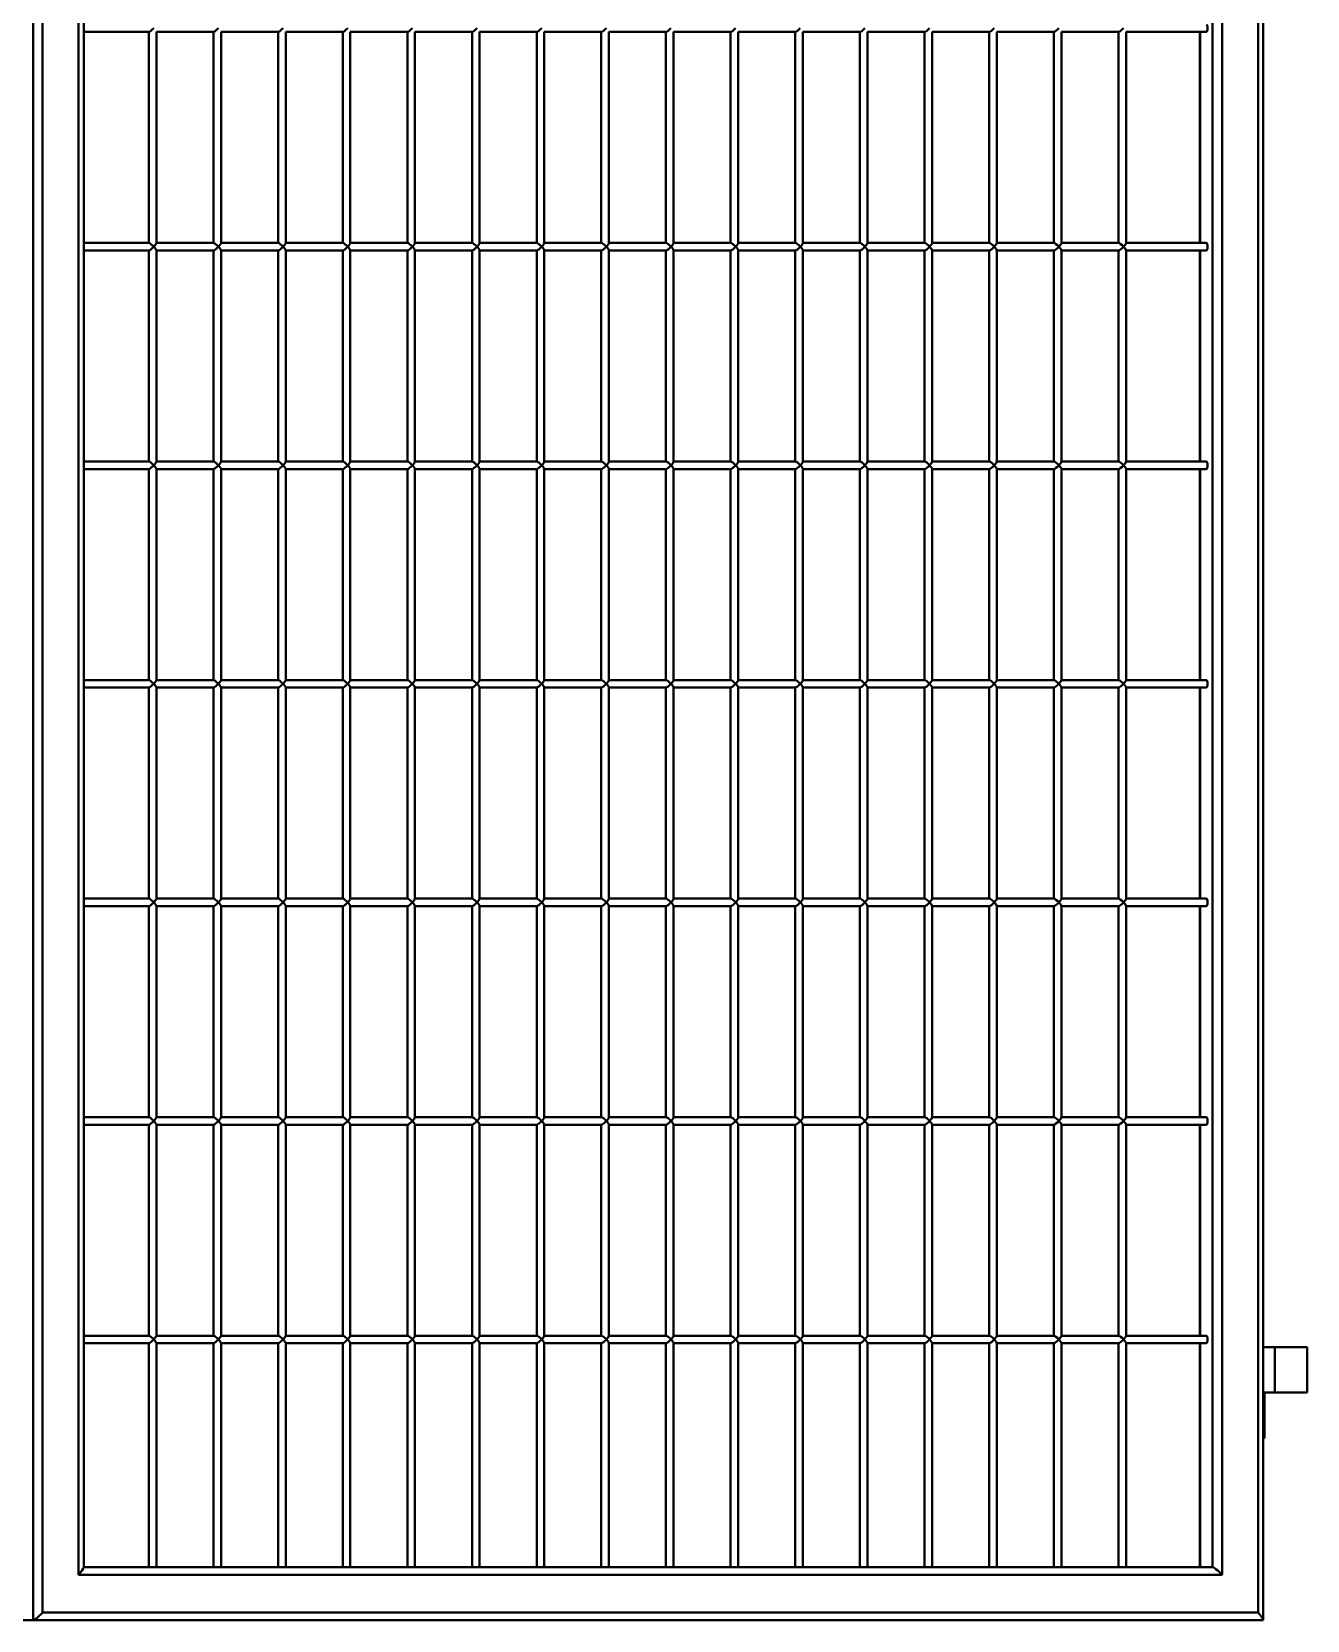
# Model space of a CAD drawing. Header units: millimetres. Extents: x 0 to 420, y 0 to 297.
# Drawn here: x 85.54 to 102.34, y 217.85 to 238.78 of the extents above; entities that cross this region are included whole.
import ezdxf

# ---------------------------------------------------------------- set-up
doc = ezdxf.new("R2010")
doc.units = ezdxf.units.MM

msp = doc.modelspace()

# ---------------------------------------------------------------- linework, layer by layer
at = {"color": 7, "linetype": 'Continuous', "lineweight": 40}
for p, q in [((85.5524, 217.8453), (85.5524, 253.8453)), ((85.6794, 253.7453), (85.6794, 217.9453)), ((101.6901, 217.9453), (101.6901, 253.7453)), ((101.7578, 217.8507), (101.7578, 253.84)), ((86.1525, 218.4453), (86.1525, 253.2453)), ((86.2202, 218.54), (86.2202, 253.1507)), ((101.09, 218.5453), (101.09, 253.1453)), ((101.217, 253.2453), (101.217, 218.4453)), ((86.2202, 238.7753), (87.0802, 238.7753)), ((87.0775, 238.7753), (87.0775, 235.9953)), ((87.1775, 235.9927), (87.1775, 238.778)), ((87.1775, 238.7753), (87.9319, 238.7753)), ((87.9292, 238.7753), (87.9292, 235.9953)), ((88.0292, 235.9927), (88.0292, 238.778)), ((88.0292, 238.7753), (88.7835, 238.7753)), ((88.7808, 238.7753), (88.7808, 235.9953)), ((88.8808, 235.9927), (88.8808, 238.778)), ((88.8808, 238.7753), (89.6351, 238.7753)), ((89.6324, 238.7753), (89.6324, 235.9953)), ((89.7324, 235.9927), (89.7324, 238.778)), ((89.7324, 238.7753), (90.4868, 238.7753)), ((90.4841, 238.7753), (90.4841, 235.9953)), ((90.5841, 235.9927), (90.5841, 238.778)), ((90.5841, 238.7753), (91.3384, 238.7753)), ((91.3357, 238.7753), (91.3357, 235.9953)), ((91.4357, 235.9927), (91.4357, 238.778)), ((91.4357, 238.7753), (92.19, 238.7753)), ((92.1873, 238.7753), (92.1873, 235.9953)), ((92.2873, 235.9927), (92.2873, 238.778)), ((92.2873, 238.7753), (93.0417, 238.7753)), ((93.039, 238.7753), (93.039, 235.9953)), ((93.139, 235.9927), (93.139, 238.778)), ((93.139, 238.7753), (93.8933, 238.7753)), ((93.8906, 238.7753), (93.8906, 235.9953)), ((93.9906, 235.9927), (93.9906, 238.778)), ((93.9906, 238.7753), (94.7449, 238.7753)), ((94.7422, 238.7753), (94.7422, 235.9953)), ((94.8422, 235.9927), (94.8422, 238.778)), ((94.8422, 238.7753), (95.5966, 238.7753)), ((95.5939, 238.7753), (95.5939, 235.9953)), ((95.6939, 235.9927), (95.6939, 238.778)), ((95.6939, 238.7753), (96.4482, 238.7753)), ((96.4455, 238.7753), (96.4455, 235.9953)), ((96.5455, 235.9927), (96.5455, 238.778)), ((96.5455, 238.7753), (97.2998, 238.7753)), ((97.2971, 238.7753), (97.2971, 235.9953)), ((97.3971, 235.9927), (97.3971, 238.778)), ((97.3971, 238.7753), (98.1515, 238.7753)), ((98.1488, 238.7753), (98.1488, 235.9953)), ((98.2488, 235.9927), (98.2488, 238.778)), ((98.2488, 238.7753), (99.0031, 238.7753)), ((99.0004, 238.7753), (99.0004, 235.9953)), ((99.1004, 235.9927), (99.1004, 238.778)), ((99.1004, 238.7753), (99.8547, 238.7753)), ((99.852, 238.7753), (99.852, 235.9953)), ((99.952, 235.9927), (99.952, 238.778)), ((99.952, 238.7753), (101.0092, 238.7753)), ((100.9229, 238.7753), (100.9229, 235.9953)), ((87.0802, 235.9953), (86.2202, 235.9953)), ((87.9319, 235.9953), (87.1775, 235.9953)), ((88.7835, 235.9953), (88.0292, 235.9953)), ((89.6351, 235.9953), (88.8808, 235.9953)), ((90.4868, 235.9953), (89.7324, 235.9953)), ((91.3384, 235.9953), (90.5841, 235.9953)), ((92.19, 235.9953), (91.4357, 235.9953)), ((93.0417, 235.9953), (92.2873, 235.9953)), ((93.8933, 235.9953), (93.139, 235.9953)), ((94.7449, 235.9953), (93.9906, 235.9953)), ((95.5966, 235.9953), (94.8422, 235.9953)), ((96.4482, 235.9953), (95.6939, 235.9953)), ((97.2998, 235.9953), (96.5455, 235.9953)), ((98.1515, 235.9953), (97.3971, 235.9953)), ((99.0031, 235.9953), (98.2488, 235.9953)), ((99.8547, 235.9953), (99.1004, 235.9953)), ((101.0092, 235.9953), (99.952, 235.9953)), ((86.2202, 235.8953), (87.0802, 235.8953)), ((87.0775, 235.8953), (87.0775, 233.1153)), ((87.1775, 233.1126), (87.1775, 235.898)), ((87.1775, 235.8953), (87.9319, 235.8953)), ((87.9292, 235.8953), (87.9292, 233.1153)), ((88.0292, 233.1126), (88.0292, 235.898)), ((88.0292, 235.8953), (88.7835, 235.8953)), ((88.7808, 235.8953), (88.7808, 233.1153)), ((88.8808, 233.1126), (88.8808, 235.898)), ((88.8808, 235.8953), (89.6351, 235.8953)), ((89.6324, 235.8953), (89.6324, 233.1153)), ((89.7324, 233.1126), (89.7324, 235.898)), ((89.7324, 235.8953), (90.4868, 235.8953)), ((90.4841, 235.8953), (90.4841, 233.1153)), ((90.5841, 233.1126), (90.5841, 235.898)), ((90.5841, 235.8953), (91.3384, 235.8953)), ((91.3357, 235.8953), (91.3357, 233.1153)), ((91.4357, 233.1126), (91.4357, 235.898)), ((91.4357, 235.8953), (92.19, 235.8953)), ((92.1873, 235.8953), (92.1873, 233.1153)), ((92.2873, 233.1126), (92.2873, 235.898)), ((92.2873, 235.8953), (93.0417, 235.8953)), ((93.039, 235.8953), (93.039, 233.1153)), ((93.139, 233.1126), (93.139, 235.898)), ((93.139, 235.8953), (93.8933, 235.8953)), ((93.8906, 235.8953), (93.8906, 233.1153)), ((93.9906, 233.1126), (93.9906, 235.898)), ((93.9906, 235.8953), (94.7449, 235.8953)), ((94.7422, 235.8953), (94.7422, 233.1153)), ((94.8422, 233.1126), (94.8422, 235.898)), ((94.8422, 235.8953), (95.5966, 235.8953)), ((95.5939, 235.8953), (95.5939, 233.1153)), ((95.6939, 233.1126), (95.6939, 235.898)), ((95.6939, 235.8953), (96.4482, 235.8953)), ((96.4455, 235.8953), (96.4455, 233.1153)), ((96.5455, 233.1126), (96.5455, 235.898)), ((96.5455, 235.8953), (97.2998, 235.8953)), ((97.2971, 235.8953), (97.2971, 233.1153)), ((97.3971, 233.1126), (97.3971, 235.898)), ((97.3971, 235.8953), (98.1515, 235.8953)), ((98.1488, 235.8953), (98.1488, 233.1153)), ((98.2488, 233.1126), (98.2488, 235.898)), ((98.2488, 235.8953), (99.0031, 235.8953)), ((99.0004, 235.8953), (99.0004, 233.1153)), ((99.1004, 233.1126), (99.1004, 235.898)), ((99.1004, 235.8953), (99.8547, 235.8953)), ((99.852, 235.8953), (99.852, 233.1153)), ((99.952, 233.1126), (99.952, 235.898)), ((99.952, 235.8953), (101.0092, 235.8953)), ((100.9229, 235.8953), (100.9229, 233.1153)), ((87.0802, 233.1153), (86.2202, 233.1153)), ((86.2202, 233.0153), (87.0802, 233.0153)), ((87.0775, 233.0153), (87.0775, 230.2353)), ((87.9319, 233.1153), (87.1775, 233.1153)), ((87.1775, 230.2326), (87.1775, 233.018)), ((87.1775, 233.0153), (87.9319, 233.0153)), ((87.9292, 233.0153), (87.9292, 230.2353)), ((88.7835, 233.1153), (88.0292, 233.1153)), ((88.0292, 230.2326), (88.0292, 233.018)), ((88.0292, 233.0153), (88.7835, 233.0153)), ((88.7808, 233.0153), (88.7808, 230.2353)), ((89.6351, 233.1153), (88.8808, 233.1153)), ((88.8808, 230.2326), (88.8808, 233.018)), ((88.8808, 233.0153), (89.6351, 233.0153)), ((89.6324, 233.0153), (89.6324, 230.2353)), ((90.4868, 233.1153), (89.7324, 233.1153)), ((89.7324, 230.2326), (89.7324, 233.018)), ((89.7324, 233.0153), (90.4868, 233.0153)), ((90.4841, 233.0153), (90.4841, 230.2353)), ((91.3384, 233.1153), (90.5841, 233.1153)), ((90.5841, 230.2326), (90.5841, 233.018)), ((90.5841, 233.0153), (91.3384, 233.0153)), ((91.3357, 233.0153), (91.3357, 230.2353)), ((92.19, 233.1153), (91.4357, 233.1153)), ((91.4357, 230.2326), (91.4357, 233.018)), ((91.4357, 233.0153), (92.19, 233.0153)), ((92.1873, 233.0153), (92.1873, 230.2353)), ((93.0417, 233.1153), (92.2873, 233.1153)), ((92.2873, 230.2326), (92.2873, 233.018)), ((92.2873, 233.0153), (93.0417, 233.0153)), ((93.039, 233.0153), (93.039, 230.2353)), ((93.8933, 233.1153), (93.139, 233.1153)), ((93.139, 230.2326), (93.139, 233.018)), ((93.139, 233.0153), (93.8933, 233.0153)), ((93.8906, 233.0153), (93.8906, 230.2353)), ((94.7449, 233.1153), (93.9906, 233.1153)), ((93.9906, 230.2326), (93.9906, 233.018)), ((93.9906, 233.0153), (94.7449, 233.0153)), ((94.7422, 233.0153), (94.7422, 230.2353)), ((95.5966, 233.1153), (94.8422, 233.1153)), ((94.8422, 230.2326), (94.8422, 233.018)), ((94.8422, 233.0153), (95.5966, 233.0153)), ((95.5939, 233.0153), (95.5939, 230.2353)), ((96.4482, 233.1153), (95.6939, 233.1153)), ((95.6939, 230.2326), (95.6939, 233.018)), ((95.6939, 233.0153), (96.4482, 233.0153)), ((96.4455, 233.0153), (96.4455, 230.2353)), ((97.2998, 233.1153), (96.5455, 233.1153)), ((96.5455, 230.2326), (96.5455, 233.018)), ((96.5455, 233.0153), (97.2998, 233.0153)), ((97.2971, 233.0153), (97.2971, 230.2353)), ((98.1515, 233.1153), (97.3971, 233.1153)), ((97.3971, 230.2326), (97.3971, 233.018)), ((97.3971, 233.0153), (98.1515, 233.0153)), ((98.1488, 233.0153), (98.1488, 230.2353)), ((99.0031, 233.1153), (98.2488, 233.1153)), ((98.2488, 230.2326), (98.2488, 233.018)), ((98.2488, 233.0153), (99.0031, 233.0153)), ((99.0004, 233.0153), (99.0004, 230.2353)), ((99.8547, 233.1153), (99.1004, 233.1153)), ((99.1004, 230.2326), (99.1004, 233.018)), ((99.1004, 233.0153), (99.8547, 233.0153)), ((99.852, 233.0153), (99.852, 230.2353)), ((101.0092, 233.1153), (99.952, 233.1153)), ((99.952, 230.2326), (99.952, 233.018)), ((99.952, 233.0153), (101.0092, 233.0153)), ((100.9229, 233.0153), (100.9229, 230.2353)), ((87.0802, 230.2353), (86.2202, 230.2353)), ((86.2202, 230.1353), (87.0802, 230.1353)), ((87.0775, 230.1353), (87.0775, 227.3553)), ((87.9319, 230.2353), (87.1775, 230.2353)), ((87.1775, 227.3526), (87.1775, 230.138)), ((87.1775, 230.1353), (87.9319, 230.1353)), ((87.9292, 230.1353), (87.9292, 227.3553)), ((88.7835, 230.2353), (88.0292, 230.2353)), ((88.0292, 227.3526), (88.0292, 230.138)), ((88.0292, 230.1353), (88.7835, 230.1353)), ((88.7808, 230.1353), (88.7808, 227.3553)), ((89.6351, 230.2353), (88.8808, 230.2353)), ((88.8808, 227.3526), (88.8808, 230.138)), ((88.8808, 230.1353), (89.6351, 230.1353)), ((89.6324, 230.1353), (89.6324, 227.3553)), ((90.4868, 230.2353), (89.7324, 230.2353)), ((89.7324, 227.3526), (89.7324, 230.138)), ((89.7324, 230.1353), (90.4868, 230.1353)), ((90.4841, 230.1353), (90.4841, 227.3553)), ((91.3384, 230.2353), (90.5841, 230.2353)), ((90.5841, 227.3526), (90.5841, 230.138)), ((90.5841, 230.1353), (91.3384, 230.1353)), ((91.3357, 230.1353), (91.3357, 227.3553)), ((92.19, 230.2353), (91.4357, 230.2353)), ((91.4357, 227.3526), (91.4357, 230.138)), ((91.4357, 230.1353), (92.19, 230.1353)), ((92.1873, 230.1353), (92.1873, 227.3553)), ((93.0417, 230.2353), (92.2873, 230.2353)), ((92.2873, 227.3526), (92.2873, 230.138)), ((92.2873, 230.1353), (93.0417, 230.1353)), ((93.039, 230.1353), (93.039, 227.3553)), ((93.8933, 230.2353), (93.139, 230.2353)), ((93.139, 227.3526), (93.139, 230.138)), ((93.139, 230.1353), (93.8933, 230.1353)), ((93.8906, 230.1353), (93.8906, 227.3553)), ((94.7449, 230.2353), (93.9906, 230.2353)), ((93.9906, 227.3526), (93.9906, 230.138)), ((93.9906, 230.1353), (94.7449, 230.1353)), ((94.7422, 230.1353), (94.7422, 227.3553)), ((95.5966, 230.2353), (94.8422, 230.2353)), ((94.8422, 227.3526), (94.8422, 230.138)), ((94.8422, 230.1353), (95.5966, 230.1353)), ((95.5939, 230.1353), (95.5939, 227.3553)), ((96.4482, 230.2353), (95.6939, 230.2353)), ((95.6939, 227.3526), (95.6939, 230.138)), ((95.6939, 230.1353), (96.4482, 230.1353)), ((96.4455, 230.1353), (96.4455, 227.3553)), ((97.2998, 230.2353), (96.5455, 230.2353)), ((96.5455, 227.3526), (96.5455, 230.138)), ((96.5455, 230.1353), (97.2998, 230.1353)), ((97.2971, 230.1353), (97.2971, 227.3553)), ((98.1515, 230.2353), (97.3971, 230.2353)), ((97.3971, 227.3526), (97.3971, 230.138)), ((97.3971, 230.1353), (98.1515, 230.1353)), ((98.1488, 230.1353), (98.1488, 227.3553)), ((99.0031, 230.2353), (98.2488, 230.2353)), ((98.2488, 227.3526), (98.2488, 230.138)), ((98.2488, 230.1353), (99.0031, 230.1353)), ((99.0004, 230.1353), (99.0004, 227.3553)), ((99.8547, 230.2353), (99.1004, 230.2353)), ((99.1004, 227.3526), (99.1004, 230.138)), ((99.1004, 230.1353), (99.8547, 230.1353)), ((99.852, 230.1353), (99.852, 227.3553)), ((101.0092, 230.2353), (99.952, 230.2353)), ((99.952, 227.3526), (99.952, 230.138)), ((99.952, 230.1353), (101.0092, 230.1353)), ((100.9229, 230.1353), (100.9229, 227.3553)), ((87.0802, 227.3553), (86.2202, 227.3553)), ((87.9319, 227.3553), (87.1775, 227.3553)), ((88.7835, 227.3553), (88.0292, 227.3553)), ((89.6351, 227.3553), (88.8808, 227.3553)), ((90.4868, 227.3553), (89.7324, 227.3553)), ((91.3384, 227.3553), (90.5841, 227.3553)), ((92.19, 227.3553), (91.4357, 227.3553)), ((93.0417, 227.3553), (92.2873, 227.3553)), ((93.8933, 227.3553), (93.139, 227.3553)), ((94.7449, 227.3553), (93.9906, 227.3553)), ((95.5966, 227.3553), (94.8422, 227.3553)), ((96.4482, 227.3553), (95.6939, 227.3553)), ((97.2998, 227.3553), (96.5455, 227.3553)), ((98.1515, 227.3553), (97.3971, 227.3553)), ((99.0031, 227.3553), (98.2488, 227.3553)), ((99.8547, 227.3553), (99.1004, 227.3553)), ((101.0092, 227.3553), (99.952, 227.3553)), ((86.2202, 227.2553), (87.0802, 227.2553)), ((87.0775, 227.2553), (87.0775, 224.4753)), ((87.1775, 224.4726), (87.1775, 227.258)), ((87.1775, 227.2553), (87.9319, 227.2553)), ((87.9292, 227.2553), (87.9292, 224.4753)), ((88.0292, 224.4726), (88.0292, 227.258)), ((88.0292, 227.2553), (88.7835, 227.2553)), ((88.7808, 227.2553), (88.7808, 224.4753)), ((88.8808, 224.4726), (88.8808, 227.258)), ((88.8808, 227.2553), (89.6351, 227.2553)), ((89.6324, 227.2553), (89.6324, 224.4753)), ((89.7324, 224.4726), (89.7324, 227.258)), ((89.7324, 227.2553), (90.4868, 227.2553)), ((90.4841, 227.2553), (90.4841, 224.4753)), ((90.5841, 224.4726), (90.5841, 227.258)), ((90.5841, 227.2553), (91.3384, 227.2553)), ((91.3357, 227.2553), (91.3357, 224.4753)), ((91.4357, 224.4726), (91.4357, 227.258)), ((91.4357, 227.2553), (92.19, 227.2553)), ((92.1873, 227.2553), (92.1873, 224.4753)), ((92.2873, 224.4726), (92.2873, 227.258)), ((92.2873, 227.2553), (93.0417, 227.2553)), ((93.039, 227.2553), (93.039, 224.4753)), ((93.139, 224.4726), (93.139, 227.258)), ((93.139, 227.2553), (93.8933, 227.2553)), ((93.8906, 227.2553), (93.8906, 224.4753)), ((93.9906, 224.4726), (93.9906, 227.258)), ((93.9906, 227.2553), (94.7449, 227.2553)), ((94.7422, 227.2553), (94.7422, 224.4753)), ((94.8422, 224.4726), (94.8422, 227.258)), ((94.8422, 227.2553), (95.5966, 227.2553)), ((95.5939, 227.2553), (95.5939, 224.4753)), ((95.6939, 224.4726), (95.6939, 227.258)), ((95.6939, 227.2553), (96.4482, 227.2553)), ((96.4455, 227.2553), (96.4455, 224.4753)), ((96.5455, 224.4726), (96.5455, 227.258)), ((96.5455, 227.2553), (97.2998, 227.2553)), ((97.2971, 227.2553), (97.2971, 224.4753)), ((97.3971, 224.4726), (97.3971, 227.258)), ((97.3971, 227.2553), (98.1515, 227.2553)), ((98.1488, 227.2553), (98.1488, 224.4753)), ((98.2488, 224.4726), (98.2488, 227.258)), ((98.2488, 227.2553), (99.0031, 227.2553)), ((99.0004, 227.2553), (99.0004, 224.4753)), ((99.1004, 224.4726), (99.1004, 227.258)), ((99.1004, 227.2553), (99.8547, 227.2553)), ((99.852, 227.2553), (99.852, 224.4753)), ((99.952, 224.4726), (99.952, 227.258)), ((99.952, 227.2553), (101.0092, 227.2553)), ((100.9229, 227.2553), (100.9229, 224.4753)), ((87.0802, 224.4753), (86.2202, 224.4753)), ((87.9319, 224.4753), (87.1775, 224.4753)), ((88.7835, 224.4753), (88.0292, 224.4753)), ((89.6351, 224.4753), (88.8808, 224.4753)), ((90.4868, 224.4753), (89.7324, 224.4753)), ((91.3384, 224.4753), (90.5841, 224.4753)), ((92.19, 224.4753), (91.4357, 224.4753)), ((93.0417, 224.4753), (92.2873, 224.4753)), ((93.8933, 224.4753), (93.139, 224.4753)), ((94.7449, 224.4753), (93.9906, 224.4753)), ((95.5966, 224.4753), (94.8422, 224.4753)), ((96.4482, 224.4753), (95.6939, 224.4753)), ((97.2998, 224.4753), (96.5455, 224.4753)), ((98.1515, 224.4753), (97.3971, 224.4753)), ((99.0031, 224.4753), (98.2488, 224.4753)), ((99.8547, 224.4753), (99.1004, 224.4753)), ((101.0092, 224.4753), (99.952, 224.4753)), ((86.2202, 224.3753), (87.0802, 224.3753)), ((87.0775, 224.3753), (87.0775, 221.5953)), ((87.1775, 221.5926), (87.1775, 224.378)), ((87.1775, 224.3753), (87.9319, 224.3753)), ((87.9292, 224.3753), (87.9292, 221.5953)), ((88.0292, 221.5926), (88.0292, 224.378)), ((88.0292, 224.3753), (88.7835, 224.3753)), ((88.7808, 224.3753), (88.7808, 221.5953)), ((88.8808, 221.5926), (88.8808, 224.378)), ((88.8808, 224.3753), (89.6351, 224.3753)), ((89.6324, 224.3753), (89.6324, 221.5953)), ((89.7324, 221.5926), (89.7324, 224.378)), ((89.7324, 224.3753), (90.4868, 224.3753)), ((90.4841, 224.3753), (90.4841, 221.5953)), ((90.5841, 221.5926), (90.5841, 224.378)), ((90.5841, 224.3753), (91.3384, 224.3753)), ((91.3357, 224.3753), (91.3357, 221.5953)), ((91.4357, 221.5926), (91.4357, 224.378)), ((91.4357, 224.3753), (92.19, 224.3753)), ((92.1873, 224.3753), (92.1873, 221.5953)), ((92.2873, 221.5926), (92.2873, 224.378)), ((92.2873, 224.3753), (93.0417, 224.3753)), ((93.039, 224.3753), (93.039, 221.5953)), ((93.139, 221.5926), (93.139, 224.378)), ((93.139, 224.3753), (93.8933, 224.3753)), ((93.8906, 224.3753), (93.8906, 221.5953)), ((93.9906, 221.5926), (93.9906, 224.378)), ((93.9906, 224.3753), (94.7449, 224.3753)), ((94.7422, 224.3753), (94.7422, 221.5953)), ((94.8422, 221.5926), (94.8422, 224.378)), ((94.8422, 224.3753), (95.5966, 224.3753)), ((95.5939, 224.3753), (95.5939, 221.5953)), ((95.6939, 221.5926), (95.6939, 224.378)), ((95.6939, 224.3753), (96.4482, 224.3753)), ((96.4455, 224.3753), (96.4455, 221.5953)), ((96.5455, 221.5926), (96.5455, 224.378)), ((96.5455, 224.3753), (97.2998, 224.3753)), ((97.2971, 224.3753), (97.2971, 221.5953)), ((97.3971, 221.5926), (97.3971, 224.378)), ((97.3971, 224.3753), (98.1515, 224.3753)), ((98.1488, 224.3753), (98.1488, 221.5953)), ((98.2488, 221.5926), (98.2488, 224.378)), ((98.2488, 224.3753), (99.0031, 224.3753)), ((99.0004, 224.3753), (99.0004, 221.5953)), ((99.1004, 221.5926), (99.1004, 224.378)), ((99.1004, 224.3753), (99.8547, 224.3753)), ((99.852, 224.3753), (99.852, 221.5953)), ((99.952, 221.5926), (99.952, 224.378)), ((99.952, 224.3753), (101.0092, 224.3753)), ((100.9229, 224.3753), (100.9229, 221.5953)), ((87.0802, 221.5953), (86.2202, 221.5953)), ((86.2202, 221.4953), (87.0802, 221.4953)), ((87.0775, 221.4953), (87.0775, 218.5453)), ((87.9319, 221.5953), (87.1775, 221.5953)), ((87.1775, 218.5453), (87.1775, 221.498)), ((87.1775, 221.4953), (87.9319, 221.4953)), ((87.9292, 221.4953), (87.9292, 218.5453)), ((88.7835, 221.5953), (88.0292, 221.5953)), ((88.0292, 218.5453), (88.0292, 221.498)), ((88.0292, 221.4953), (88.7835, 221.4953)), ((88.7808, 221.4953), (88.7808, 218.5453)), ((89.6351, 221.5953), (88.8808, 221.5953)), ((88.8808, 218.5453), (88.8808, 221.498)), ((88.8808, 221.4953), (89.6351, 221.4953)), ((89.6324, 221.4953), (89.6324, 218.5453)), ((90.4868, 221.5953), (89.7324, 221.5953)), ((89.7324, 218.5453), (89.7324, 221.498)), ((89.7324, 221.4953), (90.4868, 221.4953)), ((90.4841, 221.4953), (90.4841, 218.5453)), ((91.3384, 221.5953), (90.5841, 221.5953)), ((90.5841, 218.5453), (90.5841, 221.498)), ((90.5841, 221.4953), (91.3384, 221.4953)), ((91.3357, 221.4953), (91.3357, 218.5453)), ((92.19, 221.5953), (91.4357, 221.5953)), ((91.4357, 218.5453), (91.4357, 221.498)), ((91.4357, 221.4953), (92.19, 221.4953)), ((92.1873, 221.4953), (92.1873, 218.5453)), ((93.0417, 221.5953), (92.2873, 221.5953)), ((92.2873, 218.5453), (92.2873, 221.498)), ((92.2873, 221.4953), (93.0417, 221.4953)), ((93.039, 221.4953), (93.039, 218.5453)), ((93.8933, 221.5953), (93.139, 221.5953)), ((93.139, 218.5453), (93.139, 221.498)), ((93.139, 221.4953), (93.8933, 221.4953)), ((93.8906, 221.4953), (93.8906, 218.5453)), ((94.7449, 221.5953), (93.9906, 221.5953)), ((93.9906, 218.5453), (93.9906, 221.498)), ((93.9906, 221.4953), (94.7449, 221.4953)), ((94.7422, 221.4953), (94.7422, 218.5453)), ((95.5966, 221.5953), (94.8422, 221.5953)), ((94.8422, 218.5453), (94.8422, 221.498)), ((94.8422, 221.4953), (95.5966, 221.4953)), ((95.5939, 221.4953), (95.5939, 218.5453)), ((96.4482, 221.5953), (95.6939, 221.5953)), ((95.6939, 218.5453), (95.6939, 221.498)), ((95.6939, 221.4953), (96.4482, 221.4953)), ((96.4455, 221.4953), (96.4455, 218.5453)), ((97.2998, 221.5953), (96.5455, 221.5953)), ((96.5455, 218.5453), (96.5455, 221.498)), ((96.5455, 221.4953), (97.2998, 221.4953)), ((97.2971, 221.4953), (97.2971, 218.5453)), ((98.1515, 221.5953), (97.3971, 221.5953)), ((97.3971, 218.5453), (97.3971, 221.498)), ((97.3971, 221.4953), (98.1515, 221.4953)), ((98.1488, 221.4953), (98.1488, 218.5453)), ((99.0031, 221.5953), (98.2488, 221.5953)), ((98.2488, 218.5453), (98.2488, 221.498)), ((98.2488, 221.4953), (99.0031, 221.4953)), ((99.0004, 221.4953), (99.0004, 218.5453)), ((99.8547, 221.5953), (99.1004, 221.5953)), ((99.1004, 218.5453), (99.1004, 221.498)), ((99.1004, 221.4953), (99.8547, 221.4953)), ((99.852, 221.4953), (99.852, 218.5453)), ((101.0092, 221.5953), (99.952, 221.5953)), ((99.952, 218.5453), (99.952, 221.498)), ((99.952, 221.4953), (101.0092, 221.4953)), ((100.9229, 221.4953), (100.9229, 218.5453)), ((101.7578, 221.4453), (101.9093, 221.4453)), ((102.3379, 221.4453), (101.9093, 221.4453)), ((101.9093, 221.4453), (101.9093, 220.8453)), ((102.3379, 220.8453), (102.3379, 221.4453)), ((101.7768, 220.8453), (101.7768, 220.2453)), ((101.9093, 220.8453), (101.7768, 220.8453)), ((102.3379, 220.8453), (101.9093, 220.8453)), ((101.7768, 220.2453), (101.7578, 220.2453)), ((86.2202, 218.5453), (101.09, 218.5453)), ((101.217, 218.4453), (86.1525, 218.4453)), ((85.6794, 217.9453), (101.6901, 217.9453)), ((85.5524, 217.8453), (85.3907, 217.8453)), ((101.7524, 217.8453), (85.5524, 217.8453))]:
    msp.add_line(p, q, dxfattribs=at)
at = {"color": 8, "linetype": 'Continuous', "lineweight": 40}
for p, q in [((100.9283, 238.7753), (100.9283, 235.9953)), ((100.9283, 235.8953), (100.9283, 233.1153)), ((100.9283, 233.0153), (100.9283, 230.2353)), ((100.9283, 230.1353), (100.9283, 227.3553)), ((100.9283, 227.2553), (100.9283, 224.4753)), ((100.9283, 224.3753), (100.9283, 221.5953)), ((100.9283, 221.4953), (100.9283, 218.5453))]:
    msp.add_line(p, q, dxfattribs=at)
at = {"color": 7, "linetype": 'Continuous', "lineweight": 40, "flags": 128}
for points in [[(101.0092, 238.7753), (101.0154, 238.7791), (101.0206, 238.79), (101.0241, 238.8062), (101.0253, 238.8253), (101.0241, 238.8445), (101.0206, 238.8607), (101.0154, 238.8715), (101.0092, 238.8753)], [(101.0092, 235.8953), (101.0154, 235.8991), (101.0206, 235.91), (101.0241, 235.9262), (101.0253, 235.9453), (101.0241, 235.9645), (101.0206, 235.9807), (101.0154, 235.9915), (101.0092, 235.9953)], [(101.0092, 233.0153), (101.0154, 233.0191), (101.0206, 233.03), (101.0241, 233.0462), (101.0253, 233.0653), (101.0241, 233.0845), (101.0206, 233.1007), (101.0154, 233.1115), (101.0092, 233.1153), (101.0092, 233.1153)], [(101.0092, 230.1353), (101.0154, 230.1391), (101.0206, 230.15), (101.0241, 230.1662), (101.0253, 230.1853), (101.0241, 230.2045), (101.0206, 230.2207), (101.0154, 230.2315), (101.0092, 230.2353), (101.0092, 230.2353)], [(101.0092, 227.2553), (101.0154, 227.2591), (101.0206, 227.27), (101.0241, 227.2862), (101.0253, 227.3053), (101.0241, 227.3245), (101.0206, 227.3407), (101.0154, 227.3515), (101.0092, 227.3553), (101.0092, 227.3553)], [(101.0092, 224.3753), (101.0154, 224.3791), (101.0206, 224.39), (101.0241, 224.4062), (101.0253, 224.4253), (101.0241, 224.4445), (101.0206, 224.4607), (101.0154, 224.4715), (101.0092, 224.4753), (101.0092, 224.4753)], [(101.0092, 221.4953), (101.0154, 221.4991), (101.0206, 221.51), (101.0241, 221.5262), (101.0253, 221.5453), (101.0241, 221.5645), (101.0206, 221.5807), (101.0154, 221.5915), (101.0092, 221.5953), (101.0092, 221.5953)]]:
    msp.add_lwpolyline(points, dxfattribs=at)
at = {"color": 7, "linetype": 'Continuous', "lineweight": 40}
for centre, major_axis, start_param, end_param in [((87.1275, 238.8253), (0.0493, 0.0493), 3.3062573, 4.8770536), ((87.9792, 238.8253), (0.0493, 0.0493), 3.3062573, 4.8770536), ((88.8308, 238.8253), (0.0493, 0.0493), 3.3062573, 4.8770536), ((89.6824, 238.8253), (0.0493, 0.0493), 3.3062573, 4.8770536), ((90.5341, 238.8253), (0.0493, 0.0493), 3.3062573, 4.8770536), ((91.3857, 238.8253), (0.0493, 0.0493), 3.3062573, 4.8770536), ((92.2373, 238.8253), (0.0493, 0.0493), 3.3062573, 4.8770536), ((93.089, 238.8253), (0.0493, 0.0493), 3.3062573, 4.8770536), ((93.9406, 238.8253), (0.0493, 0.0493), 3.3062573, 4.8770536), ((94.7922, 238.8253), (0.0493, 0.0493), 3.3062573, 4.8770536), ((95.6439, 238.8253), (0.0493, 0.0493), 3.3062573, 4.8770536), ((96.4955, 238.8253), (0.0493, 0.0493), 3.3062573, 4.8770536), ((97.3471, 238.8253), (0.0493, 0.0493), 3.3062573, 4.8770536), ((98.1988, 238.8253), (0.0493, 0.0493), 3.3062573, 4.8770536), ((99.0504, 238.8253), (0.0493, 0.0493), 3.3062573, 4.8770536), ((99.902, 238.8253), (0.0493, 0.0493), 3.3062573, 4.8770536), ((87.1275, 235.9453), (0.0493, -0.0493), 1.4061317, 2.976928), ((87.1275, 235.9453), (0.0493, 0.0493), 3.3062573, 4.8770536), ((87.1275, 235.9453), (0.0493, 0.0493), 4.8770536, 6.1185207), ((87.1275, 235.9453), (0.0493, -0.0493), 0.1646646, 1.4061317), ((87.9792, 235.9453), (0.0493, -0.0493), 1.4061317, 2.976928), ((87.9792, 235.9453), (0.0493, 0.0493), 3.3062573, 4.8770536), ((87.9792, 235.9453), (0.0493, 0.0493), 4.8770536, 6.1185207), ((87.9792, 235.9453), (0.0493, -0.0493), 0.1646646, 1.4061317), ((88.8308, 235.9453), (0.0493, -0.0493), 1.4061317, 2.976928), ((88.8308, 235.9453), (0.0493, 0.0493), 3.3062573, 4.8770536), ((88.8308, 235.9453), (0.0493, 0.0493), 4.8770536, 6.1185207), ((88.8308, 235.9453), (0.0493, -0.0493), 0.1646646, 1.4061317), ((89.6824, 235.9453), (0.0493, -0.0493), 1.4061317, 2.976928), ((89.6824, 235.9453), (0.0493, 0.0493), 3.3062573, 4.8770536), ((89.6824, 235.9453), (0.0493, 0.0493), 4.8770536, 6.1185207), ((89.6824, 235.9453), (0.0493, -0.0493), 0.1646646, 1.4061317), ((90.5341, 235.9453), (0.0493, -0.0493), 1.4061317, 2.976928), ((90.5341, 235.9453), (0.0493, 0.0493), 3.3062573, 4.8770536), ((90.5341, 235.9453), (0.0493, 0.0493), 4.8770536, 6.1185207), ((90.5341, 235.9453), (0.0493, -0.0493), 0.1646646, 1.4061317), ((91.3857, 235.9453), (0.0493, -0.0493), 1.4061317, 2.976928), ((91.3857, 235.9453), (0.0493, 0.0493), 3.3062573, 4.8770536), ((91.3857, 235.9453), (0.0493, 0.0493), 4.8770536, 6.1185207), ((91.3857, 235.9453), (0.0493, -0.0493), 0.1646646, 1.4061317), ((92.2373, 235.9453), (0.0493, -0.0493), 1.4061317, 2.976928), ((92.2373, 235.9453), (0.0493, 0.0493), 3.3062573, 4.8770536), ((92.2373, 235.9453), (0.0493, 0.0493), 4.8770536, 6.1185207), ((92.2373, 235.9453), (0.0493, -0.0493), 0.1646646, 1.4061317), ((93.089, 235.9453), (0.0493, -0.0493), 1.4061317, 2.976928), ((93.089, 235.9453), (0.0493, 0.0493), 3.3062573, 4.8770536), ((93.089, 235.9453), (0.0493, 0.0493), 4.8770536, 6.1185207), ((93.089, 235.9453), (0.0493, -0.0493), 0.1646646, 1.4061317), ((93.9406, 235.9453), (0.0493, -0.0493), 1.4061317, 2.976928), ((93.9406, 235.9453), (0.0493, 0.0493), 3.3062573, 4.8770536), ((93.9406, 235.9453), (0.0493, 0.0493), 4.8770536, 6.1185207), ((93.9406, 235.9453), (0.0493, -0.0493), 0.1646646, 1.4061317), ((94.7922, 235.9453), (0.0493, -0.0493), 1.4061317, 2.976928), ((94.7922, 235.9453), (0.0493, 0.0493), 3.3062573, 4.8770536), ((94.7922, 235.9453), (0.0493, 0.0493), 4.8770536, 6.1185207), ((94.7922, 235.9453), (0.0493, -0.0493), 0.1646646, 1.4061317), ((95.6439, 235.9453), (0.0493, -0.0493), 1.4061317, 2.976928), ((95.6439, 235.9453), (0.0493, 0.0493), 3.3062573, 4.8770536), ((95.6439, 235.9453), (0.0493, 0.0493), 4.8770536, 6.1185207), ((95.6439, 235.9453), (0.0493, -0.0493), 0.1646646, 1.4061317), ((96.4955, 235.9453), (0.0493, -0.0493), 1.4061317, 2.976928), ((96.4955, 235.9453), (0.0493, 0.0493), 3.3062573, 4.8770536), ((96.4955, 235.9453), (0.0493, 0.0493), 4.8770536, 6.1185207), ((96.4955, 235.9453), (0.0493, -0.0493), 0.1646646, 1.4061317), ((97.3471, 235.9453), (0.0493, -0.0493), 1.4061317, 2.976928), ((97.3471, 235.9453), (0.0493, 0.0493), 3.3062573, 4.8770536), ((97.3471, 235.9453), (0.0493, 0.0493), 4.8770536, 6.1185207), ((97.3471, 235.9453), (0.0493, -0.0493), 0.1646646, 1.4061317), ((98.1988, 235.9453), (0.0493, -0.0493), 1.4061317, 2.976928), ((98.1988, 235.9453), (0.0493, 0.0493), 3.3062573, 4.8770536), ((98.1988, 235.9453), (0.0493, 0.0493), 4.8770536, 6.1185207), ((98.1988, 235.9453), (0.0493, -0.0493), 0.1646646, 1.4061317), ((99.0504, 235.9453), (0.0493, -0.0493), 1.4061317, 2.976928), ((99.0504, 235.9453), (0.0493, 0.0493), 3.3062573, 4.8770536), ((99.0504, 235.9453), (0.0493, 0.0493), 4.8770536, 6.1185207), ((99.0504, 235.9453), (0.0493, -0.0493), 0.1646646, 1.4061317), ((99.902, 235.9453), (0.0493, -0.0493), 1.4061317, 2.976928), ((99.902, 235.9453), (0.0493, 0.0493), 3.3062573, 4.8770536), ((99.902, 235.9453), (0.0493, 0.0493), 4.8770536, 6.1185207), ((99.902, 235.9453), (0.0493, -0.0493), 0.1646646, 1.4061317), ((87.1275, 233.0653), (0.0493, -0.0493), 1.4061317, 2.976928), ((87.1275, 233.0653), (0.0493, 0.0493), 3.3062573, 4.8770536), ((87.1275, 233.0653), (0.0493, 0.0493), 4.8770536, 6.1185207), ((87.1275, 233.0653), (0.0493, -0.0493), 0.1646646, 1.4061317), ((87.9792, 233.0653), (0.0493, -0.0493), 1.4061317, 2.976928), ((87.9792, 233.0653), (0.0493, 0.0493), 3.3062573, 4.8770536), ((87.9792, 233.0653), (0.0493, 0.0493), 4.8770536, 6.1185207), ((87.9792, 233.0653), (0.0493, -0.0493), 0.1646646, 1.4061317), ((88.8308, 233.0653), (0.0493, -0.0493), 1.4061317, 2.976928), ((88.8308, 233.0653), (0.0493, 0.0493), 3.3062573, 4.8770536), ((88.8308, 233.0653), (0.0493, 0.0493), 4.8770536, 6.1185207), ((88.8308, 233.0653), (0.0493, -0.0493), 0.1646646, 1.4061317), ((89.6824, 233.0653), (0.0493, -0.0493), 1.4061317, 2.976928), ((89.6824, 233.0653), (0.0493, 0.0493), 3.3062573, 4.8770536), ((89.6824, 233.0653), (0.0493, 0.0493), 4.8770536, 6.1185207), ((89.6824, 233.0653), (0.0493, -0.0493), 0.1646646, 1.4061317), ((90.5341, 233.0653), (0.0493, -0.0493), 1.4061317, 2.976928), ((90.5341, 233.0653), (0.0493, 0.0493), 3.3062573, 4.8770536), ((90.5341, 233.0653), (0.0493, 0.0493), 4.8770536, 6.1185207), ((90.5341, 233.0653), (0.0493, -0.0493), 0.1646646, 1.4061317), ((91.3857, 233.0653), (0.0493, -0.0493), 1.4061317, 2.976928), ((91.3857, 233.0653), (0.0493, 0.0493), 3.3062573, 4.8770536), ((91.3857, 233.0653), (0.0493, 0.0493), 4.8770536, 6.1185207), ((91.3857, 233.0653), (0.0493, -0.0493), 0.1646646, 1.4061317), ((92.2373, 233.0653), (0.0493, -0.0493), 1.4061317, 2.976928), ((92.2373, 233.0653), (0.0493, 0.0493), 3.3062573, 4.8770536), ((92.2373, 233.0653), (0.0493, 0.0493), 4.8770536, 6.1185207), ((92.2373, 233.0653), (0.0493, -0.0493), 0.1646646, 1.4061317), ((93.089, 233.0653), (0.0493, -0.0493), 1.4061317, 2.976928), ((93.089, 233.0653), (0.0493, 0.0493), 3.3062573, 4.8770536), ((93.089, 233.0653), (0.0493, 0.0493), 4.8770536, 6.1185207), ((93.089, 233.0653), (0.0493, -0.0493), 0.1646646, 1.4061317), ((93.9406, 233.0653), (0.0493, -0.0493), 1.4061317, 2.976928), ((93.9406, 233.0653), (0.0493, 0.0493), 3.3062573, 4.8770536), ((93.9406, 233.0653), (0.0493, 0.0493), 4.8770536, 6.1185207), ((93.9406, 233.0653), (0.0493, -0.0493), 0.1646646, 1.4061317), ((94.7922, 233.0653), (0.0493, -0.0493), 1.4061317, 2.976928), ((94.7922, 233.0653), (0.0493, 0.0493), 3.3062573, 4.8770536), ((94.7922, 233.0653), (0.0493, 0.0493), 4.8770536, 6.1185207), ((94.7922, 233.0653), (0.0493, -0.0493), 0.1646646, 1.4061317), ((95.6439, 233.0653), (0.0493, -0.0493), 1.4061317, 2.976928), ((95.6439, 233.0653), (0.0493, 0.0493), 3.3062573, 4.8770536), ((95.6439, 233.0653), (0.0493, 0.0493), 4.8770536, 6.1185207), ((95.6439, 233.0653), (0.0493, -0.0493), 0.1646646, 1.4061317), ((96.4955, 233.0653), (0.0493, -0.0493), 1.4061317, 2.976928), ((96.4955, 233.0653), (0.0493, 0.0493), 3.3062573, 4.8770536), ((96.4955, 233.0653), (0.0493, 0.0493), 4.8770536, 6.1185207), ((96.4955, 233.0653), (0.0493, -0.0493), 0.1646646, 1.4061317), ((97.3471, 233.0653), (0.0493, -0.0493), 1.4061317, 2.976928), ((97.3471, 233.0653), (0.0493, 0.0493), 3.3062573, 4.8770536), ((97.3471, 233.0653), (0.0493, 0.0493), 4.8770536, 6.1185207), ((97.3471, 233.0653), (0.0493, -0.0493), 0.1646646, 1.4061317), ((98.1988, 233.0653), (0.0493, -0.0493), 1.4061317, 2.976928), ((98.1988, 233.0653), (0.0493, 0.0493), 3.3062573, 4.8770536), ((98.1988, 233.0653), (0.0493, 0.0493), 4.8770536, 6.1185207), ((98.1988, 233.0653), (0.0493, -0.0493), 0.1646646, 1.4061317), ((99.0504, 233.0653), (0.0493, -0.0493), 1.4061317, 2.976928), ((99.0504, 233.0653), (0.0493, 0.0493), 3.3062573, 4.8770536), ((99.0504, 233.0653), (0.0493, 0.0493), 4.8770536, 6.1185207), ((99.0504, 233.0653), (0.0493, -0.0493), 0.1646646, 1.4061317), ((99.902, 233.0653), (0.0493, -0.0493), 1.4061317, 2.976928), ((99.902, 233.0653), (0.0493, 0.0493), 3.3062573, 4.8770536), ((99.902, 233.0653), (0.0493, 0.0493), 4.8770536, 6.1185207), ((99.902, 233.0653), (0.0493, -0.0493), 0.1646646, 1.4061317), ((87.1275, 230.1853), (0.0493, -0.0493), 1.4061317, 2.976928), ((87.1275, 230.1853), (0.0493, 0.0493), 3.3062573, 4.8770536), ((87.1275, 230.1853), (0.0493, 0.0493), 4.8770536, 6.1185207), ((87.1275, 230.1853), (0.0493, -0.0493), 0.1646646, 1.4061317), ((87.9792, 230.1853), (0.0493, -0.0493), 1.4061317, 2.976928), ((87.9792, 230.1853), (0.0493, 0.0493), 3.3062573, 4.8770536), ((87.9792, 230.1853), (0.0493, 0.0493), 4.8770536, 6.1185207), ((87.9792, 230.1853), (0.0493, -0.0493), 0.1646646, 1.4061317), ((88.8308, 230.1853), (0.0493, -0.0493), 1.4061317, 2.976928), ((88.8308, 230.1853), (0.0493, 0.0493), 3.3062573, 4.8770536), ((88.8308, 230.1853), (0.0493, 0.0493), 4.8770536, 6.1185207), ((88.8308, 230.1853), (0.0493, -0.0493), 0.1646646, 1.4061317), ((89.6824, 230.1853), (0.0493, -0.0493), 1.4061317, 2.976928), ((89.6824, 230.1853), (0.0493, 0.0493), 3.3062573, 4.8770536), ((89.6824, 230.1853), (0.0493, 0.0493), 4.8770536, 6.1185207), ((89.6824, 230.1853), (0.0493, -0.0493), 0.1646646, 1.4061317), ((90.5341, 230.1853), (0.0493, -0.0493), 1.4061317, 2.976928), ((90.5341, 230.1853), (0.0493, 0.0493), 3.3062573, 4.8770536), ((90.5341, 230.1853), (0.0493, 0.0493), 4.8770536, 6.1185207), ((90.5341, 230.1853), (0.0493, -0.0493), 0.1646646, 1.4061317), ((91.3857, 230.1853), (0.0493, -0.0493), 1.4061317, 2.976928), ((91.3857, 230.1853), (0.0493, 0.0493), 3.3062573, 4.8770536), ((91.3857, 230.1853), (0.0493, 0.0493), 4.8770536, 6.1185207), ((91.3857, 230.1853), (0.0493, -0.0493), 0.1646646, 1.4061317), ((92.2373, 230.1853), (0.0493, -0.0493), 1.4061317, 2.976928), ((92.2373, 230.1853), (0.0493, 0.0493), 3.3062573, 4.8770536), ((92.2373, 230.1853), (0.0493, 0.0493), 4.8770536, 6.1185207), ((92.2373, 230.1853), (0.0493, -0.0493), 0.1646646, 1.4061317), ((93.089, 230.1853), (0.0493, -0.0493), 1.4061317, 2.976928), ((93.089, 230.1853), (0.0493, 0.0493), 3.3062573, 4.8770536), ((93.089, 230.1853), (0.0493, 0.0493), 4.8770536, 6.1185207), ((93.089, 230.1853), (0.0493, -0.0493), 0.1646646, 1.4061317), ((93.9406, 230.1853), (0.0493, -0.0493), 1.4061317, 2.976928), ((93.9406, 230.1853), (0.0493, 0.0493), 3.3062573, 4.8770536), ((93.9406, 230.1853), (0.0493, 0.0493), 4.8770536, 6.1185207), ((93.9406, 230.1853), (0.0493, -0.0493), 0.1646646, 1.4061317), ((94.7922, 230.1853), (0.0493, -0.0493), 1.4061317, 2.976928), ((94.7922, 230.1853), (0.0493, 0.0493), 3.3062573, 4.8770536), ((94.7922, 230.1853), (0.0493, 0.0493), 4.8770536, 6.1185207), ((94.7922, 230.1853), (0.0493, -0.0493), 0.1646646, 1.4061317), ((95.6439, 230.1853), (0.0493, -0.0493), 1.4061317, 2.976928), ((95.6439, 230.1853), (0.0493, 0.0493), 3.3062573, 4.8770536), ((95.6439, 230.1853), (0.0493, 0.0493), 4.8770536, 6.1185207), ((95.6439, 230.1853), (0.0493, -0.0493), 0.1646646, 1.4061317), ((96.4955, 230.1853), (0.0493, -0.0493), 1.4061317, 2.976928), ((96.4955, 230.1853), (0.0493, 0.0493), 3.3062573, 4.8770536), ((96.4955, 230.1853), (0.0493, 0.0493), 4.8770536, 6.1185207), ((96.4955, 230.1853), (0.0493, -0.0493), 0.1646646, 1.4061317), ((97.3471, 230.1853), (0.0493, -0.0493), 1.4061317, 2.976928), ((97.3471, 230.1853), (0.0493, 0.0493), 3.3062573, 4.8770536), ((97.3471, 230.1853), (0.0493, 0.0493), 4.8770536, 6.1185207), ((97.3471, 230.1853), (0.0493, -0.0493), 0.1646646, 1.4061317), ((98.1988, 230.1853), (0.0493, -0.0493), 1.4061317, 2.976928), ((98.1988, 230.1853), (0.0493, 0.0493), 3.3062573, 4.8770536), ((98.1988, 230.1853), (0.0493, 0.0493), 4.8770536, 6.1185207), ((98.1988, 230.1853), (0.0493, -0.0493), 0.1646646, 1.4061317), ((99.0504, 230.1853), (0.0493, -0.0493), 1.4061317, 2.976928), ((99.0504, 230.1853), (0.0493, 0.0493), 3.3062573, 4.8770536), ((99.0504, 230.1853), (0.0493, 0.0493), 4.8770536, 6.1185207), ((99.0504, 230.1853), (0.0493, -0.0493), 0.1646646, 1.4061317), ((99.902, 230.1853), (0.0493, -0.0493), 1.4061317, 2.976928), ((99.902, 230.1853), (0.0493, 0.0493), 3.3062573, 4.8770536), ((99.902, 230.1853), (0.0493, 0.0493), 4.8770536, 6.1185207), ((99.902, 230.1853), (0.0493, -0.0493), 0.1646646, 1.4061317), ((87.1275, 227.3053), (0.0493, -0.0493), 1.4061317, 2.976928), ((87.1275, 227.3053), (0.0493, 0.0493), 4.8770536, 6.1185207), ((87.9792, 227.3053), (0.0493, -0.0493), 1.4061317, 2.976928), ((87.9792, 227.3053), (0.0493, 0.0493), 4.8770536, 6.1185207), ((88.8308, 227.3053), (0.0493, -0.0493), 1.4061317, 2.976928), ((88.8308, 227.3053), (0.0493, 0.0493), 4.8770536, 6.1185207), ((89.6824, 227.3053), (0.0493, -0.0493), 1.4061317, 2.976928), ((89.6824, 227.3053), (0.0493, 0.0493), 4.8770536, 6.1185207), ((90.5341, 227.3053), (0.0493, -0.0493), 1.4061317, 2.976928), ((90.5341, 227.3053), (0.0493, 0.0493), 4.8770536, 6.1185207), ((91.3857, 227.3053), (0.0493, -0.0493), 1.4061317, 2.976928), ((91.3857, 227.3053), (0.0493, 0.0493), 4.8770536, 6.1185207), ((92.2373, 227.3053), (0.0493, -0.0493), 1.4061317, 2.976928), ((92.2373, 227.3053), (0.0493, 0.0493), 4.8770536, 6.1185207), ((93.089, 227.3053), (0.0493, -0.0493), 1.4061317, 2.976928), ((93.089, 227.3053), (0.0493, 0.0493), 4.8770536, 6.1185207), ((93.9406, 227.3053), (0.0493, -0.0493), 1.4061317, 2.976928), ((93.9406, 227.3053), (0.0493, 0.0493), 4.8770536, 6.1185207), ((94.7922, 227.3053), (0.0493, -0.0493), 1.4061317, 2.976928), ((94.7922, 227.3053), (0.0493, 0.0493), 4.8770536, 6.1185207), ((95.6439, 227.3053), (0.0493, -0.0493), 1.4061317, 2.976928), ((95.6439, 227.3053), (0.0493, 0.0493), 4.8770536, 6.1185207), ((96.4955, 227.3053), (0.0493, -0.0493), 1.4061317, 2.976928), ((96.4955, 227.3053), (0.0493, 0.0493), 4.8770536, 6.1185207), ((97.3471, 227.3053), (0.0493, -0.0493), 1.4061317, 2.976928), ((97.3471, 227.3053), (0.0493, 0.0493), 4.8770536, 6.1185207), ((98.1988, 227.3053), (0.0493, -0.0493), 1.4061317, 2.976928), ((98.1988, 227.3053), (0.0493, 0.0493), 4.8770536, 6.1185207), ((99.0504, 227.3053), (0.0493, -0.0493), 1.4061317, 2.976928), ((99.0504, 227.3053), (0.0493, 0.0493), 4.8770536, 6.1185207), ((99.902, 227.3053), (0.0493, -0.0493), 1.4061317, 2.976928), ((99.902, 227.3053), (0.0493, 0.0493), 4.8770536, 6.1185207), ((87.1275, 227.3053), (0.0493, 0.0493), 3.3062573, 4.8770536), ((87.1275, 227.3053), (0.0493, -0.0493), 0.1646646, 1.4061317), ((87.9792, 227.3053), (0.0493, 0.0493), 3.3062573, 4.8770536), ((87.9792, 227.3053), (0.0493, -0.0493), 0.1646646, 1.4061317), ((88.8308, 227.3053), (0.0493, 0.0493), 3.3062573, 4.8770536), ((88.8308, 227.3053), (0.0493, -0.0493), 0.1646646, 1.4061317), ((89.6824, 227.3053), (0.0493, 0.0493), 3.3062573, 4.8770536), ((89.6824, 227.3053), (0.0493, -0.0493), 0.1646646, 1.4061317), ((90.5341, 227.3053), (0.0493, 0.0493), 3.3062573, 4.8770536), ((90.5341, 227.3053), (0.0493, -0.0493), 0.1646646, 1.4061317), ((91.3857, 227.3053), (0.0493, 0.0493), 3.3062573, 4.8770536), ((91.3857, 227.3053), (0.0493, -0.0493), 0.1646646, 1.4061317), ((92.2373, 227.3053), (0.0493, 0.0493), 3.3062573, 4.8770536), ((92.2373, 227.3053), (0.0493, -0.0493), 0.1646646, 1.4061317), ((93.089, 227.3053), (0.0493, 0.0493), 3.3062573, 4.8770536), ((93.089, 227.3053), (0.0493, -0.0493), 0.1646646, 1.4061317), ((93.9406, 227.3053), (0.0493, 0.0493), 3.3062573, 4.8770536), ((93.9406, 227.3053), (0.0493, -0.0493), 0.1646646, 1.4061317), ((94.7922, 227.3053), (0.0493, 0.0493), 3.3062573, 4.8770536), ((94.7922, 227.3053), (0.0493, -0.0493), 0.1646646, 1.4061317), ((95.6439, 227.3053), (0.0493, 0.0493), 3.3062573, 4.8770536), ((95.6439, 227.3053), (0.0493, -0.0493), 0.1646646, 1.4061317), ((96.4955, 227.3053), (0.0493, 0.0493), 3.3062573, 4.8770536), ((96.4955, 227.3053), (0.0493, -0.0493), 0.1646646, 1.4061317), ((97.3471, 227.3053), (0.0493, 0.0493), 3.3062573, 4.8770536), ((97.3471, 227.3053), (0.0493, -0.0493), 0.1646646, 1.4061317), ((98.1988, 227.3053), (0.0493, 0.0493), 3.3062573, 4.8770536), ((98.1988, 227.3053), (0.0493, -0.0493), 0.1646646, 1.4061317), ((99.0504, 227.3053), (0.0493, 0.0493), 3.3062573, 4.8770536), ((99.0504, 227.3053), (0.0493, -0.0493), 0.1646646, 1.4061317), ((99.902, 227.3053), (0.0493, 0.0493), 3.3062573, 4.8770536), ((99.902, 227.3053), (0.0493, -0.0493), 0.1646646, 1.4061317), ((87.1275, 224.4253), (0.0493, -0.0493), 1.4061317, 2.976928), ((87.1275, 224.4253), (0.0493, 0.0493), 3.3062573, 4.8770536), ((87.1275, 224.4253), (0.0493, 0.0493), 4.8770536, 6.1185207), ((87.1275, 224.4253), (0.0493, -0.0493), 0.1646646, 1.4061317), ((87.9792, 224.4253), (0.0493, -0.0493), 1.4061317, 2.976928), ((87.9792, 224.4253), (0.0493, 0.0493), 3.3062573, 4.8770536), ((87.9792, 224.4253), (0.0493, 0.0493), 4.8770536, 6.1185207), ((87.9792, 224.4253), (0.0493, -0.0493), 0.1646646, 1.4061317), ((88.8308, 224.4253), (0.0493, -0.0493), 1.4061317, 2.976928), ((88.8308, 224.4253), (0.0493, 0.0493), 3.3062573, 4.8770536), ((88.8308, 224.4253), (0.0493, 0.0493), 4.8770536, 6.1185207), ((88.8308, 224.4253), (0.0493, -0.0493), 0.1646646, 1.4061317), ((89.6824, 224.4253), (0.0493, -0.0493), 1.4061317, 2.976928), ((89.6824, 224.4253), (0.0493, 0.0493), 3.3062573, 4.8770536), ((89.6824, 224.4253), (0.0493, 0.0493), 4.8770536, 6.1185207), ((89.6824, 224.4253), (0.0493, -0.0493), 0.1646646, 1.4061317), ((90.5341, 224.4253), (0.0493, -0.0493), 1.4061317, 2.976928), ((90.5341, 224.4253), (0.0493, 0.0493), 3.3062573, 4.8770536), ((90.5341, 224.4253), (0.0493, 0.0493), 4.8770536, 6.1185207), ((90.5341, 224.4253), (0.0493, -0.0493), 0.1646646, 1.4061317), ((91.3857, 224.4253), (0.0493, -0.0493), 1.4061317, 2.976928), ((91.3857, 224.4253), (0.0493, 0.0493), 3.3062573, 4.8770536), ((91.3857, 224.4253), (0.0493, 0.0493), 4.8770536, 6.1185207), ((91.3857, 224.4253), (0.0493, -0.0493), 0.1646646, 1.4061317), ((92.2373, 224.4253), (0.0493, -0.0493), 1.4061317, 2.976928), ((92.2373, 224.4253), (0.0493, 0.0493), 3.3062573, 4.8770536), ((92.2373, 224.4253), (0.0493, 0.0493), 4.8770536, 6.1185207), ((92.2373, 224.4253), (0.0493, -0.0493), 0.1646646, 1.4061317), ((93.089, 224.4253), (0.0493, -0.0493), 1.4061317, 2.976928), ((93.089, 224.4253), (0.0493, 0.0493), 3.3062573, 4.8770536), ((93.089, 224.4253), (0.0493, 0.0493), 4.8770536, 6.1185207), ((93.089, 224.4253), (0.0493, -0.0493), 0.1646646, 1.4061317), ((93.9406, 224.4253), (0.0493, -0.0493), 1.4061317, 2.976928), ((93.9406, 224.4253), (0.0493, 0.0493), 3.3062573, 4.8770536), ((93.9406, 224.4253), (0.0493, 0.0493), 4.8770536, 6.1185207), ((93.9406, 224.4253), (0.0493, -0.0493), 0.1646646, 1.4061317), ((94.7922, 224.4253), (0.0493, -0.0493), 1.4061317, 2.976928), ((94.7922, 224.4253), (0.0493, 0.0493), 3.3062573, 4.8770536), ((94.7922, 224.4253), (0.0493, 0.0493), 4.8770536, 6.1185207), ((94.7922, 224.4253), (0.0493, -0.0493), 0.1646646, 1.4061317), ((95.6439, 224.4253), (0.0493, -0.0493), 1.4061317, 2.976928), ((95.6439, 224.4253), (0.0493, 0.0493), 3.3062573, 4.8770536), ((95.6439, 224.4253), (0.0493, 0.0493), 4.8770536, 6.1185207), ((95.6439, 224.4253), (0.0493, -0.0493), 0.1646646, 1.4061317), ((96.4955, 224.4253), (0.0493, -0.0493), 1.4061317, 2.976928), ((96.4955, 224.4253), (0.0493, 0.0493), 3.3062573, 4.8770536), ((96.4955, 224.4253), (0.0493, 0.0493), 4.8770536, 6.1185207), ((96.4955, 224.4253), (0.0493, -0.0493), 0.1646646, 1.4061317), ((97.3471, 224.4253), (0.0493, -0.0493), 1.4061317, 2.976928), ((97.3471, 224.4253), (0.0493, 0.0493), 3.3062573, 4.8770536), ((97.3471, 224.4253), (0.0493, 0.0493), 4.8770536, 6.1185207), ((97.3471, 224.4253), (0.0493, -0.0493), 0.1646646, 1.4061317), ((98.1988, 224.4253), (0.0493, -0.0493), 1.4061317, 2.976928), ((98.1988, 224.4253), (0.0493, 0.0493), 3.3062573, 4.8770536), ((98.1988, 224.4253), (0.0493, 0.0493), 4.8770536, 6.1185207), ((98.1988, 224.4253), (0.0493, -0.0493), 0.1646646, 1.4061317), ((99.0504, 224.4253), (0.0493, -0.0493), 1.4061317, 2.976928), ((99.0504, 224.4253), (0.0493, 0.0493), 3.3062573, 4.8770536), ((99.0504, 224.4253), (0.0493, 0.0493), 4.8770536, 6.1185207), ((99.0504, 224.4253), (0.0493, -0.0493), 0.1646646, 1.4061317), ((99.902, 224.4253), (0.0493, -0.0493), 1.4061317, 2.976928), ((99.902, 224.4253), (0.0493, 0.0493), 3.3062573, 4.8770536), ((99.902, 224.4253), (0.0493, 0.0493), 4.8770536, 6.1185207), ((99.902, 224.4253), (0.0493, -0.0493), 0.1646646, 1.4061317), ((87.1275, 221.5453), (0.0493, -0.0493), 1.4061317, 2.976928), ((87.1275, 221.5453), (0.0493, 0.0493), 3.3062573, 4.8770536), ((87.1275, 221.5453), (0.0493, 0.0493), 4.8770536, 6.1185207), ((87.1275, 221.5453), (0.0493, -0.0493), 0.1646646, 1.4061317), ((87.9792, 221.5453), (0.0493, -0.0493), 1.4061317, 2.976928), ((87.9792, 221.5453), (0.0493, 0.0493), 3.3062573, 4.8770536), ((87.9792, 221.5453), (0.0493, 0.0493), 4.8770536, 6.1185207), ((87.9792, 221.5453), (0.0493, -0.0493), 0.1646646, 1.4061317), ((88.8308, 221.5453), (0.0493, -0.0493), 1.4061317, 2.976928), ((88.8308, 221.5453), (0.0493, 0.0493), 3.3062573, 4.8770536), ((88.8308, 221.5453), (0.0493, 0.0493), 4.8770536, 6.1185207), ((88.8308, 221.5453), (0.0493, -0.0493), 0.1646646, 1.4061317), ((89.6824, 221.5453), (0.0493, -0.0493), 1.4061317, 2.976928), ((89.6824, 221.5453), (0.0493, 0.0493), 3.3062573, 4.8770536), ((89.6824, 221.5453), (0.0493, 0.0493), 4.8770536, 6.1185207), ((89.6824, 221.5453), (0.0493, -0.0493), 0.1646646, 1.4061317), ((90.5341, 221.5453), (0.0493, -0.0493), 1.4061317, 2.976928), ((90.5341, 221.5453), (0.0493, 0.0493), 3.3062573, 4.8770536), ((90.5341, 221.5453), (0.0493, 0.0493), 4.8770536, 6.1185207), ((90.5341, 221.5453), (0.0493, -0.0493), 0.1646646, 1.4061317), ((91.3857, 221.5453), (0.0493, -0.0493), 1.4061317, 2.976928), ((91.3857, 221.5453), (0.0493, 0.0493), 3.3062573, 4.8770536), ((91.3857, 221.5453), (0.0493, 0.0493), 4.8770536, 6.1185207), ((91.3857, 221.5453), (0.0493, -0.0493), 0.1646646, 1.4061317), ((92.2373, 221.5453), (0.0493, -0.0493), 1.4061317, 2.976928), ((92.2373, 221.5453), (0.0493, 0.0493), 3.3062573, 4.8770536), ((92.2373, 221.5453), (0.0493, 0.0493), 4.8770536, 6.1185207), ((92.2373, 221.5453), (0.0493, -0.0493), 0.1646646, 1.4061317), ((93.089, 221.5453), (0.0493, -0.0493), 1.4061317, 2.976928), ((93.089, 221.5453), (0.0493, 0.0493), 3.3062573, 4.8770536), ((93.089, 221.5453), (0.0493, 0.0493), 4.8770536, 6.1185207), ((93.089, 221.5453), (0.0493, -0.0493), 0.1646646, 1.4061317), ((93.9406, 221.5453), (0.0493, -0.0493), 1.4061317, 2.976928), ((93.9406, 221.5453), (0.0493, 0.0493), 3.3062573, 4.8770536), ((93.9406, 221.5453), (0.0493, 0.0493), 4.8770536, 6.1185207), ((93.9406, 221.5453), (0.0493, -0.0493), 0.1646646, 1.4061317), ((94.7922, 221.5453), (0.0493, -0.0493), 1.4061317, 2.976928), ((94.7922, 221.5453), (0.0493, 0.0493), 3.3062573, 4.8770536), ((94.7922, 221.5453), (0.0493, 0.0493), 4.8770536, 6.1185207), ((94.7922, 221.5453), (0.0493, -0.0493), 0.1646646, 1.4061317), ((95.6439, 221.5453), (0.0493, -0.0493), 1.4061317, 2.976928), ((95.6439, 221.5453), (0.0493, 0.0493), 3.3062573, 4.8770536), ((95.6439, 221.5453), (0.0493, 0.0493), 4.8770536, 6.1185207), ((95.6439, 221.5453), (0.0493, -0.0493), 0.1646646, 1.4061317), ((96.4955, 221.5453), (0.0493, -0.0493), 1.4061317, 2.976928), ((96.4955, 221.5453), (0.0493, 0.0493), 3.3062573, 4.8770536), ((96.4955, 221.5453), (0.0493, 0.0493), 4.8770536, 6.1185207), ((96.4955, 221.5453), (0.0493, -0.0493), 0.1646646, 1.4061317), ((97.3471, 221.5453), (0.0493, -0.0493), 1.4061317, 2.976928), ((97.3471, 221.5453), (0.0493, 0.0493), 3.3062573, 4.8770536), ((97.3471, 221.5453), (0.0493, 0.0493), 4.8770536, 6.1185207), ((97.3471, 221.5453), (0.0493, -0.0493), 0.1646646, 1.4061317), ((98.1988, 221.5453), (0.0493, -0.0493), 1.4061317, 2.976928), ((98.1988, 221.5453), (0.0493, 0.0493), 3.3062573, 4.8770536), ((98.1988, 221.5453), (0.0493, 0.0493), 4.8770536, 6.1185207), ((98.1988, 221.5453), (0.0493, -0.0493), 0.1646646, 1.4061317), ((99.0504, 221.5453), (0.0493, -0.0493), 1.4061317, 2.976928), ((99.0504, 221.5453), (0.0493, 0.0493), 3.3062573, 4.8770536), ((99.0504, 221.5453), (0.0493, 0.0493), 4.8770536, 6.1185207), ((99.0504, 221.5453), (0.0493, -0.0493), 0.1646646, 1.4061317), ((99.902, 221.5453), (0.0493, -0.0493), 1.4061317, 2.976928), ((99.902, 221.5453), (0.0493, 0.0493), 3.3062573, 4.8770536), ((99.902, 221.5453), (0.0493, 0.0493), 4.8770536, 6.1185207), ((99.902, 221.5453), (0.0493, -0.0493), 0.1646646, 1.4061317), ((86.1202, 218.4453), (0.0986, 0.0986), 4.8770536, 6.1185207), ((101.1846, 218.4453), (0.0986, -0.0986), 1.4061317, 2.976928), ((85.6471, 217.9453), (0.0986, 0.0986), 3.3062573, 4.8770536), ((101.6578, 217.9453), (0.0986, -0.0986), 6.1185207, 7.689317)]:
    msp.add_ellipse(centre, major_axis=major_axis, ratio=0.1661692, start_param=start_param, end_param=end_param, dxfattribs=at)

doc.saveas('drawing.dxf')
